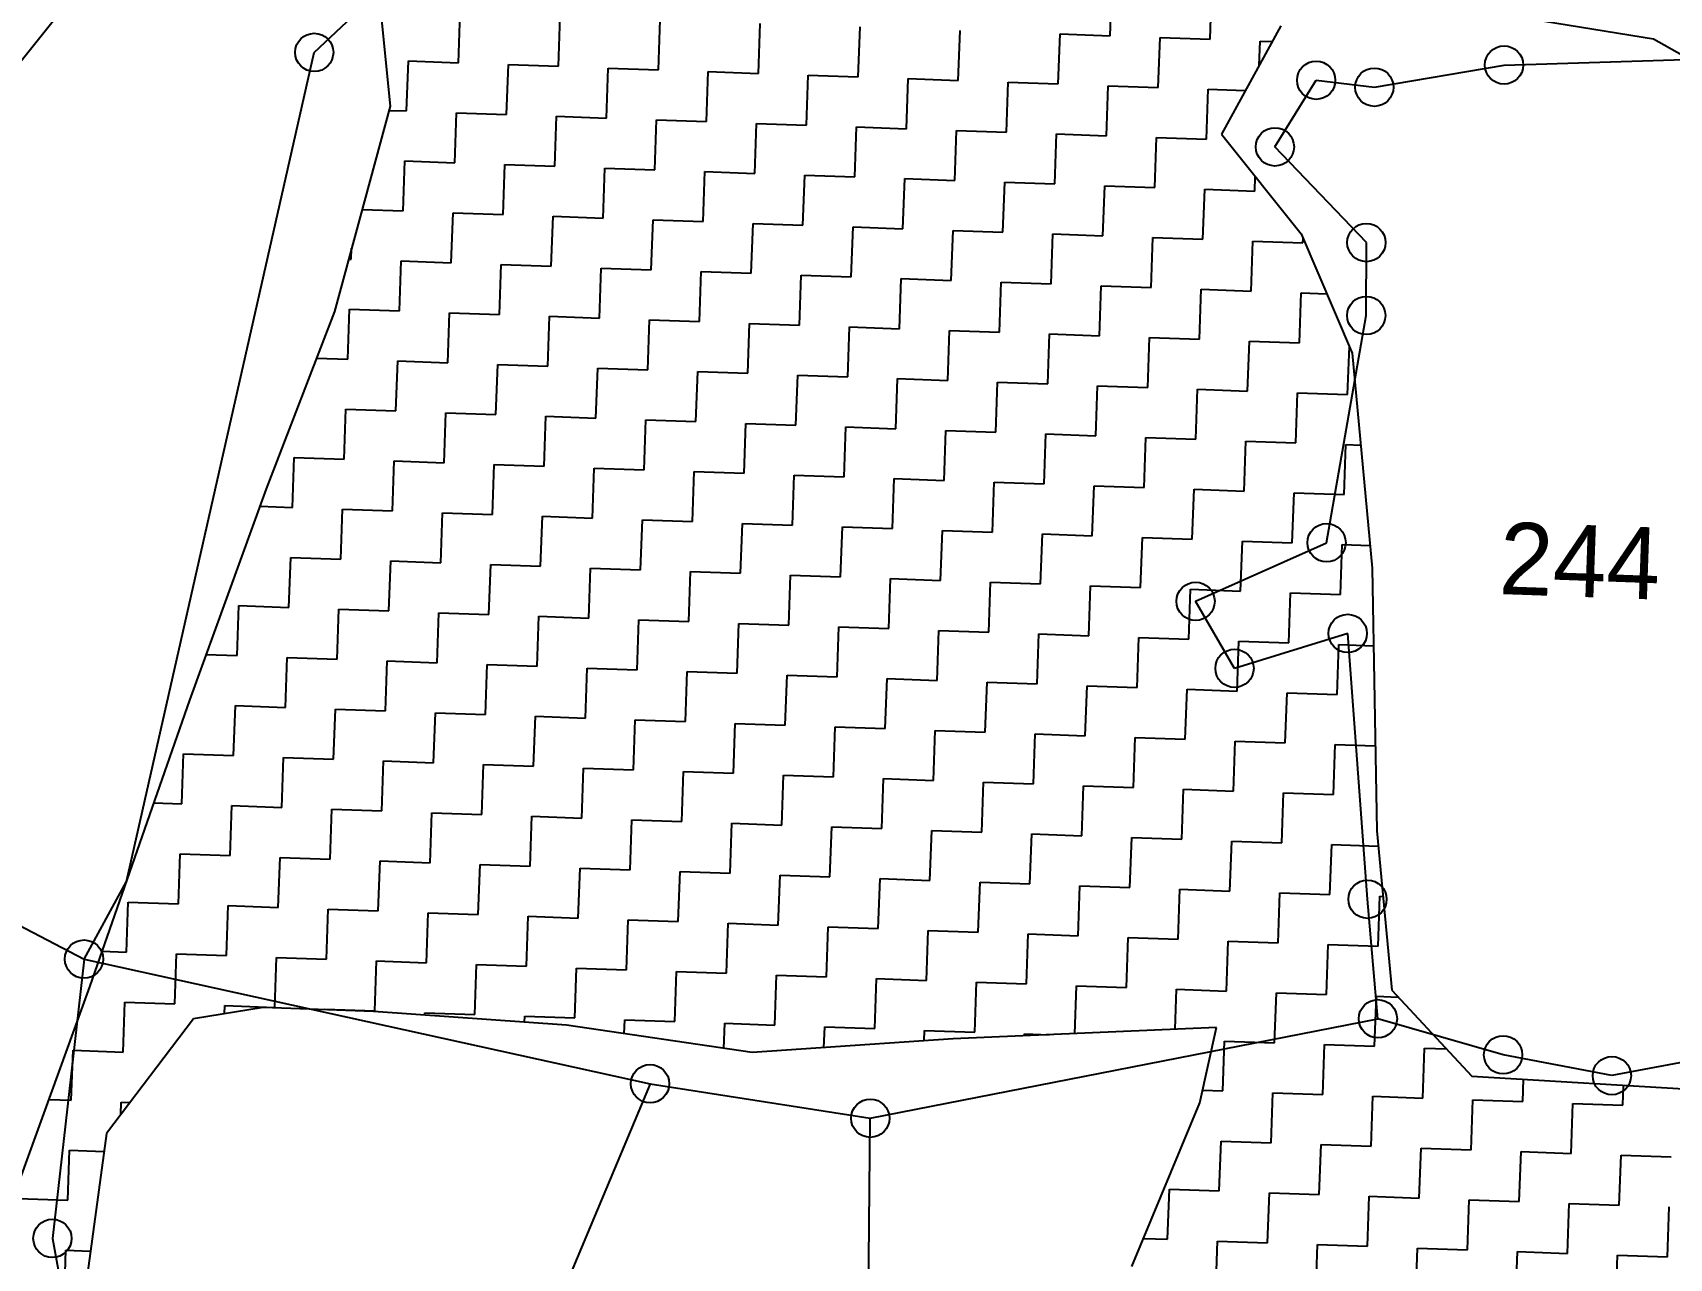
# Model space of a CAD drawing. Header units: metres. Extents: x 287345 to 291891, y 1993918 to 1999987.
# Drawn here: x 288222.7 to 288551.9, y 1998119.4 to 1998365.9 of the extents above; entities that cross this region are included whole.
import ezdxf
from ezdxf.enums import TextEntityAlignment as Align

# ---------------------------------------------------------------- set-up
doc = ezdxf.new("R2010")
doc.units = ezdxf.units.M
doc.header["$MEASUREMENT"] = 0
for name, color, linetype in [('POLY_HATCH', 12, 'Continuous'), ('POLY_PARCEL', 6, 'Continuous'), ('TEXT_PARCEL', 7, 'Continuous')]:
    doc.layers.add(name, color=color, linetype=linetype)
doc.styles.add('TEXT_MAP', font='')
doc.styles.get('TEXT_MAP').set_extended_font_data('Kruti Dev 050')

msp = doc.modelspace()

# ---------------------------------------------------------------- linework, layer by layer
for centre in [(288279.34, 1998361.91), (288518.64, 1998359.38), (288480.85, 1998356.32), (288492.55, 1998354.92), (288472.55, 1998342.92), (288490.95, 1998323.68), (288490.92, 1998309.01), (288482.94, 1998263.32), (288456.59, 1998251.53), (288487.19, 1998245.07), (288464.43, 1998238.05), (288491.17, 1998191.62), (288233.04, 1998179.58), (288493.26, 1998167.58), (288518.45, 1998160.33), (288540.32, 1998156.14), (288346.88, 1998154.52), (288391.17, 1998147.58), (288226.69, 1998123.41)]:
    msp.add_circle(centre, 3.85)
at = {"layer": 'POLY_HATCH'}
for p, q in [((288291.53, 1998381.79), (288294.62, 1998351.11)), ((288206.74, 1998343.11), (288235.84, 1998379.6)), ((288548.71, 1998364.61), (288504.47, 1998371.73)), ((288473.72, 1998367.26), (288461.83, 1998345.45)), ((288574.6, 1998349.8), (288548.71, 1998364.61)), ((288294.62, 1998351.11), (288283.42, 1998309.82)), ((288461.83, 1998345.45), (288477.8, 1998325.43)), ((288477.8, 1998325.43), (288488.08, 1998301.44)), ((288283.42, 1998309.82), (288269.65, 1998274.18)), ((288488.08, 1998301.44), (288492.11, 1998258.22)), ((288269.65, 1998274.18), (288254.24, 1998231.65)), ((288492.11, 1998258.22), (288493.02, 1998205.38)), ((288254.24, 1998231.65), (288234.12, 1998173.99)), ((288493.02, 1998205.38), (288496.06, 1998173.32)), ((288234.12, 1998173.99), (288218.71, 1998131.46)), ((288496.06, 1998173.32), (288512.13, 1998156.07)), ((288269.05, 1998169.82), (288255.06, 1998167.54)), ((288291.26, 1998169.04), (288269.05, 1998169.82)), ((288255.06, 1998167.54), (288237.56, 1998144.53)), ((288330.1, 1998166.27), (288291.26, 1998169.04)), ((288367.45, 1998160.78), (288330.1, 1998166.27)), ((288407.86, 1998163.52), (288367.45, 1998160.78)), ((288460.78, 1998165.82), (288407.86, 1998163.52)), ((288457.46, 1998150.65), (288460.78, 1998165.82)), ((288512.13, 1998156.07), (288569.02, 1998152.67)), ((288443.79, 1998117.78), (288457.46, 1998150.65)), ((288237.56, 1998144.53), (288231.92, 1998103.05))]:
    msp.add_line(p, q, dxfattribs=at)
at = {"layer": 'POLY_HATCH', "linetype": 'Continuous'}
for p, q in [((288439.39, 1998365.27), (288439.75, 1998375.32)), ((288459.5, 1998364.56), (288459.86, 1998374.61)), ((288308.33, 1998359.84), (288308.68, 1998369.89)), ((288328.44, 1998359.13), (288328.79, 1998369.18)), ((288348.55, 1998358.41), (288348.9, 1998368.47)), ((288368.66, 1998357.7), (288369.01, 1998367.76)), ((288388.76, 1998356.99), (288389.12, 1998367.05)), ((288408.87, 1998356.28), (288409.23, 1998366.33)), ((288428.98, 1998355.57), (288429.34, 1998365.62)), ((288429.34, 1998365.62), (288439.39, 1998365.27)), ((288449.09, 1998354.86), (288449.45, 1998364.91)), ((288449.45, 1998364.91), (288459.5, 1998364.56)), ((288469.38, 1998359.31), (288469.56, 1998364.2)), ((288469.56, 1998364.2), (288472, 1998364.11)), ((288297.92, 1998350.14), (288298.27, 1998360.19)), ((288298.27, 1998360.19), (288308.33, 1998359.84)), ((288318.03, 1998349.43), (288318.38, 1998359.48)), ((288318.38, 1998359.48), (288328.44, 1998359.13)), ((288338.14, 1998348.72), (288338.49, 1998358.77)), ((288338.49, 1998358.77), (288348.55, 1998358.41)), ((288358.25, 1998348), (288358.6, 1998358.06)), ((288358.6, 1998358.06), (288368.66, 1998357.7)), ((288378.35, 1998347.29), (288378.71, 1998357.35)), ((288378.71, 1998357.35), (288388.76, 1998356.99)), ((288398.46, 1998346.58), (288398.82, 1998356.64)), ((288398.82, 1998356.64), (288408.87, 1998356.28)), ((288418.57, 1998345.87), (288418.93, 1998355.92)), ((288418.93, 1998355.92), (288428.98, 1998355.57)), ((288438.68, 1998345.16), (288439.04, 1998355.21)), ((288439.04, 1998355.21), (288449.09, 1998354.86)), ((288458.79, 1998344.45), (288459.15, 1998354.5)), ((288459.15, 1998354.5), (288466.62, 1998354.24)), ((288294.39, 1998350.26), (288297.92, 1998350.14)), ((288307.62, 1998339.73), (288307.97, 1998349.78)), ((288307.97, 1998349.78), (288318.03, 1998349.43)), ((288327.73, 1998339.02), (288328.08, 1998349.07)), ((288328.08, 1998349.07), (288338.14, 1998348.72)), ((288347.83, 1998338.31), (288348.19, 1998348.36)), ((288348.19, 1998348.36), (288358.25, 1998348)), ((288367.94, 1998337.59), (288368.3, 1998347.65)), ((288368.3, 1998347.65), (288378.35, 1998347.29)), ((288388.05, 1998336.88), (288388.41, 1998346.94)), ((288388.41, 1998346.94), (288398.46, 1998346.58)), ((288408.16, 1998336.17), (288408.52, 1998346.23)), ((288408.52, 1998346.23), (288418.57, 1998345.87)), ((288428.27, 1998335.46), (288428.63, 1998345.51)), ((288428.63, 1998345.51), (288438.68, 1998345.16)), ((288448.38, 1998334.75), (288448.74, 1998344.8)), ((288448.74, 1998344.8), (288458.79, 1998344.45)), ((288297.21, 1998330.03), (288297.56, 1998340.08)), ((288297.56, 1998340.08), (288307.62, 1998339.73)), ((288317.32, 1998329.32), (288317.67, 1998339.37)), ((288317.67, 1998339.37), (288327.73, 1998339.02)), ((288337.42, 1998328.61), (288337.78, 1998338.66)), ((288337.78, 1998338.66), (288347.83, 1998338.31)), ((288357.53, 1998327.9), (288357.89, 1998337.95)), ((288357.89, 1998337.95), (288367.94, 1998337.59)), ((288377.64, 1998327.18), (288378, 1998337.24)), ((288378, 1998337.24), (288388.05, 1998336.88)), ((288397.75, 1998326.47), (288398.11, 1998336.53)), ((288398.11, 1998336.53), (288408.16, 1998336.17)), ((288417.86, 1998325.76), (288418.22, 1998335.82)), ((288418.22, 1998335.82), (288428.27, 1998335.46)), ((288437.97, 1998325.05), (288438.33, 1998335.1)), ((288438.33, 1998335.1), (288448.38, 1998334.75)), ((288458.08, 1998324.34), (288458.43, 1998334.39)), ((288458.43, 1998334.39), (288468.49, 1998334.04)), ((288468.49, 1998334.04), (288468.59, 1998336.97)), ((288288.98, 1998330.32), (288297.21, 1998330.03)), ((288306.91, 1998319.62), (288307.26, 1998329.67)), ((288307.26, 1998329.67), (288317.32, 1998329.32)), ((288327.01, 1998318.91), (288327.37, 1998328.96)), ((288327.37, 1998328.96), (288337.42, 1998328.61)), ((288347.12, 1998318.2), (288347.48, 1998328.25)), ((288347.48, 1998328.25), (288357.53, 1998327.9)), ((288367.23, 1998317.49), (288367.59, 1998327.54)), ((288367.59, 1998327.54), (288377.64, 1998327.18)), ((288387.34, 1998316.77), (288387.7, 1998326.83)), ((288387.7, 1998326.83), (288397.75, 1998326.47)), ((288407.45, 1998316.06), (288407.81, 1998326.12)), ((288407.81, 1998326.12), (288417.86, 1998325.76)), ((288427.56, 1998315.35), (288427.91, 1998325.4)), ((288427.91, 1998325.4), (288437.97, 1998325.05)), ((288447.67, 1998314.64), (288448.02, 1998324.69)), ((288448.02, 1998324.69), (288458.08, 1998324.34)), ((288478.19, 1998323.63), (288478.22, 1998324.46)), ((288286.8, 1998320.33), (288286.87, 1998322.55)), ((288467.78, 1998313.93), (288468.13, 1998323.98)), ((288468.13, 1998323.98), (288478.19, 1998323.63)), ((288286.28, 1998320.35), (288286.8, 1998320.33)), ((288296.49, 1998309.92), (288296.85, 1998319.98)), ((288296.85, 1998319.98), (288306.91, 1998319.62)), ((288316.6, 1998309.21), (288316.96, 1998319.26)), ((288316.96, 1998319.26), (288327.01, 1998318.91)), ((288336.71, 1998308.5), (288337.07, 1998318.55)), ((288337.07, 1998318.55), (288347.12, 1998318.2)), ((288356.82, 1998307.79), (288357.18, 1998317.84)), ((288357.18, 1998317.84), (288367.23, 1998317.49)), ((288376.93, 1998307.07), (288377.29, 1998317.13)), ((288377.29, 1998317.13), (288387.34, 1998316.77)), ((288397.04, 1998306.36), (288397.4, 1998316.42)), ((288397.4, 1998316.42), (288407.45, 1998316.06)), ((288417.15, 1998305.65), (288417.5, 1998315.71)), ((288417.5, 1998315.71), (288427.56, 1998315.35)), ((288437.26, 1998304.94), (288437.61, 1998314.99)), ((288437.61, 1998314.99), (288447.67, 1998314.64)), ((288457.37, 1998304.23), (288457.72, 1998314.28)), ((288457.72, 1998314.28), (288467.78, 1998313.93)), ((288477.48, 1998303.52), (288477.83, 1998313.57)), ((288477.83, 1998313.57), (288482.96, 1998313.39)), ((288286.08, 1998300.22), (288286.44, 1998310.28)), ((288286.44, 1998310.28), (288296.49, 1998309.92)), ((288306.19, 1998299.51), (288306.55, 1998309.57)), ((288306.55, 1998309.57), (288316.6, 1998309.21)), ((288326.3, 1998298.8), (288326.66, 1998308.85)), ((288326.66, 1998308.85), (288336.71, 1998308.5)), ((288346.41, 1998298.09), (288346.77, 1998308.14)), ((288346.77, 1998308.14), (288356.82, 1998307.79)), ((288366.52, 1998297.38), (288366.88, 1998307.43)), ((288366.88, 1998307.43), (288376.93, 1998307.07)), ((288386.63, 1998296.66), (288386.99, 1998306.72)), ((288386.99, 1998306.72), (288397.04, 1998306.36)), ((288406.74, 1998295.95), (288407.09, 1998306.01)), ((288407.09, 1998306.01), (288417.15, 1998305.65)), ((288426.85, 1998295.24), (288427.2, 1998305.3)), ((288427.2, 1998305.3), (288437.26, 1998304.94)), ((288446.96, 1998294.53), (288447.31, 1998304.58)), ((288447.31, 1998304.58), (288457.37, 1998304.23)), ((288467.07, 1998293.82), (288467.42, 1998303.87)), ((288467.42, 1998303.87), (288477.48, 1998303.52)), ((288487.17, 1998293.11), (288487.52, 1998302.75)), ((288279.8, 1998300.44), (288286.08, 1998300.22)), ((288295.78, 1998289.81), (288296.14, 1998299.87)), ((288296.14, 1998299.87), (288306.19, 1998299.51)), ((288315.89, 1998289.1), (288316.25, 1998299.16)), ((288316.25, 1998299.16), (288326.3, 1998298.8)), ((288336, 1998288.39), (288336.36, 1998298.44)), ((288336.36, 1998298.44), (288346.41, 1998298.09)), ((288356.11, 1998287.68), (288356.47, 1998297.73)), ((288356.47, 1998297.73), (288366.52, 1998297.38)), ((288376.22, 1998286.97), (288376.58, 1998297.02)), ((288376.58, 1998297.02), (288386.63, 1998296.66)), ((288396.33, 1998286.25), (288396.68, 1998296.31)), ((288396.68, 1998296.31), (288406.74, 1998295.95)), ((288416.44, 1998285.54), (288416.79, 1998295.6)), ((288416.79, 1998295.6), (288426.85, 1998295.24)), ((288436.55, 1998284.83), (288436.9, 1998294.89)), ((288436.9, 1998294.89), (288446.96, 1998294.53)), ((288456.66, 1998284.12), (288457.01, 1998294.17)), ((288457.01, 1998294.17), (288467.07, 1998293.82)), ((288476.76, 1998283.41), (288477.12, 1998293.46)), ((288477.12, 1998293.46), (288487.17, 1998293.11)), ((288285.37, 1998280.11), (288285.73, 1998290.17)), ((288285.73, 1998290.17), (288295.78, 1998289.81)), ((288305.48, 1998279.4), (288305.84, 1998289.46)), ((288305.84, 1998289.46), (288315.89, 1998289.1)), ((288325.59, 1998278.69), (288325.95, 1998288.74)), ((288325.95, 1998288.74), (288336, 1998288.39)), ((288345.7, 1998277.98), (288346.06, 1998288.03)), ((288346.06, 1998288.03), (288356.11, 1998287.68)), ((288365.81, 1998277.27), (288366.16, 1998287.32)), ((288366.16, 1998287.32), (288376.22, 1998286.97)), ((288385.92, 1998276.56), (288386.27, 1998286.61)), ((288386.27, 1998286.61), (288396.33, 1998286.25)), ((288406.03, 1998275.84), (288406.38, 1998285.9)), ((288406.38, 1998285.9), (288416.44, 1998285.54)), ((288426.14, 1998275.13), (288426.49, 1998285.19)), ((288426.49, 1998285.19), (288436.55, 1998284.83)), ((288446.24, 1998274.42), (288446.6, 1998284.48)), ((288446.6, 1998284.48), (288456.66, 1998284.12)), ((288466.35, 1998273.71), (288466.71, 1998283.76)), ((288466.71, 1998283.76), (288476.76, 1998283.41)), ((288486.46, 1998273), (288486.82, 1998283.05)), ((288486.82, 1998283.05), (288489.8, 1998282.95)), ((288274.96, 1998270.41), (288275.32, 1998280.47)), ((288275.32, 1998280.47), (288285.37, 1998280.11)), ((288295.07, 1998269.7), (288295.43, 1998279.76)), ((288295.43, 1998279.76), (288305.48, 1998279.4)), ((288315.18, 1998268.99), (288315.54, 1998279.05)), ((288315.54, 1998279.05), (288325.59, 1998278.69)), ((288335.29, 1998268.28), (288335.65, 1998278.33)), ((288335.65, 1998278.33), (288345.7, 1998277.98)), ((288355.4, 1998267.57), (288355.75, 1998277.62)), ((288355.75, 1998277.62), (288365.81, 1998277.27)), ((288375.51, 1998266.86), (288375.86, 1998276.91)), ((288375.86, 1998276.91), (288385.92, 1998276.56)), ((288395.62, 1998266.15), (288395.97, 1998276.2)), ((288395.97, 1998276.2), (288406.03, 1998275.84)), ((288415.73, 1998265.43), (288416.08, 1998275.49)), ((288416.08, 1998275.49), (288426.14, 1998275.13)), ((288435.83, 1998264.72), (288436.19, 1998274.78)), ((288436.19, 1998274.78), (288446.24, 1998274.42)), ((288455.94, 1998264.01), (288456.3, 1998274.07)), ((288456.3, 1998274.07), (288466.35, 1998273.71)), ((288476.05, 1998263.3), (288476.41, 1998273.35)), ((288476.41, 1998273.35), (288486.46, 1998273)), ((288268.37, 1998270.65), (288274.96, 1998270.41)), ((288284.66, 1998260), (288285.02, 1998270.06)), ((288285.02, 1998270.06), (288295.07, 1998269.7)), ((288304.77, 1998259.29), (288305.13, 1998269.35)), ((288305.13, 1998269.35), (288315.18, 1998268.99)), ((288324.88, 1998258.58), (288325.24, 1998268.64)), ((288325.24, 1998268.64), (288335.29, 1998268.28)), ((288344.99, 1998257.87), (288345.34, 1998267.92)), ((288345.34, 1998267.92), (288355.4, 1998267.57)), ((288365.1, 1998257.16), (288365.45, 1998267.21)), ((288365.45, 1998267.21), (288375.51, 1998266.86)), ((288385.21, 1998256.45), (288385.56, 1998266.5)), ((288385.56, 1998266.5), (288395.62, 1998266.15)), ((288405.32, 1998255.73), (288405.67, 1998265.79)), ((288405.67, 1998265.79), (288415.73, 1998265.43)), ((288425.42, 1998255.02), (288425.78, 1998265.08)), ((288425.78, 1998265.08), (288435.83, 1998264.72)), ((288445.53, 1998254.31), (288445.89, 1998264.37)), ((288445.89, 1998264.37), (288455.94, 1998264.01)), ((288465.64, 1998253.6), (288466, 1998263.65)), ((288466, 1998263.65), (288476.05, 1998263.3)), ((288485.75, 1998252.89), (288486.11, 1998262.94)), ((288486.11, 1998262.94), (288491.69, 1998262.75)), ((288274.25, 1998250.31), (288274.61, 1998260.36)), ((288274.61, 1998260.36), (288284.66, 1998260)), ((288294.36, 1998249.59), (288294.72, 1998259.65)), ((288294.72, 1998259.65), (288304.77, 1998259.29)), ((288314.47, 1998248.88), (288314.83, 1998258.94)), ((288314.83, 1998258.94), (288324.88, 1998258.58)), ((288334.58, 1998248.17), (288334.93, 1998258.23)), ((288334.93, 1998258.23), (288344.99, 1998257.87)), ((288354.69, 1998247.46), (288355.04, 1998257.51)), ((288355.04, 1998257.51), (288365.1, 1998257.16)), ((288374.8, 1998246.75), (288375.15, 1998256.8)), ((288375.15, 1998256.8), (288385.21, 1998256.45)), ((288394.91, 1998246.04), (288395.26, 1998256.09)), ((288395.26, 1998256.09), (288405.32, 1998255.73)), ((288415.01, 1998245.32), (288415.37, 1998255.38)), ((288415.37, 1998255.38), (288425.42, 1998255.02)), ((288435.12, 1998244.61), (288435.48, 1998254.67)), ((288435.48, 1998254.67), (288445.53, 1998254.31)), ((288455.23, 1998243.9), (288455.59, 1998253.96)), ((288455.59, 1998253.96), (288465.64, 1998253.6)), ((288475.34, 1998243.19), (288475.7, 1998253.24)), ((288475.7, 1998253.24), (288485.75, 1998252.89)), ((288263.84, 1998240.61), (288264.2, 1998250.66)), ((288264.2, 1998250.66), (288274.25, 1998250.31)), ((288283.95, 1998239.9), (288284.31, 1998249.95)), ((288284.31, 1998249.95), (288294.36, 1998249.59)), ((288304.06, 1998239.18), (288304.41, 1998249.24)), ((288304.41, 1998249.24), (288314.47, 1998248.88)), ((288324.17, 1998238.47), (288324.52, 1998248.53)), ((288324.52, 1998248.53), (288334.58, 1998248.17)), ((288344.28, 1998237.76), (288344.63, 1998247.82)), ((288344.63, 1998247.82), (288354.69, 1998247.46)), ((288364.39, 1998237.05), (288364.74, 1998247.1)), ((288364.74, 1998247.1), (288374.8, 1998246.75)), ((288384.49, 1998236.34), (288384.85, 1998246.39)), ((288384.85, 1998246.39), (288394.91, 1998246.04)), ((288404.6, 1998235.63), (288404.96, 1998245.68)), ((288404.96, 1998245.68), (288415.01, 1998245.32)), ((288424.71, 1998234.91), (288425.07, 1998244.97)), ((288425.07, 1998244.97), (288435.12, 1998244.61)), ((288444.82, 1998234.2), (288445.18, 1998244.26)), ((288445.18, 1998244.26), (288455.23, 1998243.9)), ((288464.93, 1998233.49), (288465.29, 1998243.55)), ((288465.29, 1998243.55), (288475.34, 1998243.19)), ((288485.04, 1998232.78), (288485.4, 1998242.83)), ((288485.4, 1998242.83), (288492.38, 1998242.59)), ((288257.57, 1998240.83), (288263.84, 1998240.61)), ((288273.54, 1998230.2), (288273.9, 1998240.25)), ((288273.9, 1998240.25), (288283.95, 1998239.9)), ((288293.65, 1998229.49), (288294, 1998239.54)), ((288294, 1998239.54), (288304.06, 1998239.18)), ((288313.76, 1998228.77), (288314.11, 1998238.83)), ((288314.11, 1998238.83), (288324.17, 1998238.47)), ((288333.87, 1998228.06), (288334.22, 1998238.12)), ((288334.22, 1998238.12), (288344.28, 1998237.76)), ((288353.98, 1998227.35), (288354.33, 1998237.4)), ((288354.33, 1998237.4), (288364.39, 1998237.05)), ((288374.08, 1998226.64), (288374.44, 1998236.69)), ((288374.44, 1998236.69), (288384.49, 1998236.34)), ((288394.19, 1998225.93), (288394.55, 1998235.98)), ((288394.55, 1998235.98), (288404.6, 1998235.63)), ((288414.3, 1998225.22), (288414.66, 1998235.27)), ((288414.66, 1998235.27), (288424.71, 1998234.91)), ((288434.41, 1998224.5), (288434.77, 1998234.56)), ((288434.77, 1998234.56), (288444.82, 1998234.2)), ((288454.52, 1998223.79), (288454.88, 1998233.85)), ((288454.88, 1998233.85), (288464.93, 1998233.49)), ((288474.63, 1998223.08), (288474.99, 1998233.14)), ((288474.99, 1998233.14), (288485.04, 1998232.78)), ((288263.13, 1998220.5), (288263.49, 1998230.55)), ((288263.49, 1998230.55), (288273.54, 1998230.2)), ((288283.24, 1998219.79), (288283.59, 1998229.84)), ((288283.59, 1998229.84), (288293.65, 1998229.49)), ((288303.35, 1998219.07), (288303.7, 1998229.13)), ((288303.7, 1998229.13), (288313.76, 1998228.77)), ((288323.46, 1998218.36), (288323.81, 1998228.42)), ((288323.81, 1998228.42), (288333.87, 1998228.06)), ((288343.57, 1998217.65), (288343.92, 1998227.71)), ((288343.92, 1998227.71), (288353.98, 1998227.35)), ((288363.67, 1998216.94), (288364.03, 1998226.99)), ((288364.03, 1998226.99), (288374.08, 1998226.64)), ((288383.78, 1998216.23), (288384.14, 1998226.28)), ((288384.14, 1998226.28), (288394.19, 1998225.93)), ((288403.89, 1998215.52), (288404.25, 1998225.57)), ((288404.25, 1998225.57), (288414.3, 1998225.22)), ((288424, 1998214.81), (288424.36, 1998224.86)), ((288424.36, 1998224.86), (288434.41, 1998224.5)), ((288444.11, 1998214.09), (288444.47, 1998224.15)), ((288444.47, 1998224.15), (288454.52, 1998223.79)), ((288464.22, 1998213.38), (288464.58, 1998223.44)), ((288464.58, 1998223.44), (288474.63, 1998223.08)), ((288484.33, 1998212.67), (288484.68, 1998222.73)), ((288484.68, 1998222.73), (288492.73, 1998222.44)), ((288252.72, 1998210.8), (288253.07, 1998220.85)), ((288253.07, 1998220.85), (288263.13, 1998220.5)), ((288272.83, 1998210.09), (288273.18, 1998220.14)), ((288273.18, 1998220.14), (288283.24, 1998219.79)), ((288292.94, 1998209.38), (288293.29, 1998219.43)), ((288293.29, 1998219.43), (288303.35, 1998219.07)), ((288313.05, 1998208.66), (288313.4, 1998218.72)), ((288313.4, 1998218.72), (288323.46, 1998218.36)), ((288333.16, 1998207.95), (288333.51, 1998218.01)), ((288333.51, 1998218.01), (288343.57, 1998217.65)), ((288353.26, 1998207.24), (288353.62, 1998217.3)), ((288353.62, 1998217.3), (288363.67, 1998216.94)), ((288373.37, 1998206.53), (288373.73, 1998216.58)), ((288373.73, 1998216.58), (288383.78, 1998216.23)), ((288393.48, 1998205.82), (288393.84, 1998215.87)), ((288393.84, 1998215.87), (288403.89, 1998215.52)), ((288413.59, 1998205.11), (288413.95, 1998215.16)), ((288413.95, 1998215.16), (288424, 1998214.81)), ((288433.7, 1998204.4), (288434.06, 1998214.45)), ((288434.06, 1998214.45), (288444.11, 1998214.09)), ((288453.81, 1998203.68), (288454.16, 1998213.74)), ((288454.16, 1998213.74), (288464.22, 1998213.38)), ((288473.92, 1998202.97), (288474.27, 1998213.03)), ((288474.27, 1998213.03), (288484.33, 1998212.67)), ((288247.04, 1998211), (288252.72, 1998210.8)), ((288262.42, 1998200.39), (288262.77, 1998210.44)), ((288262.77, 1998210.44), (288272.83, 1998210.09)), ((288282.53, 1998199.68), (288282.88, 1998209.73)), ((288282.88, 1998209.73), (288292.94, 1998209.38)), ((288302.64, 1998198.97), (288302.99, 1998209.02)), ((288302.99, 1998209.02), (288313.05, 1998208.66)), ((288322.74, 1998198.25), (288323.1, 1998208.31)), ((288323.1, 1998208.31), (288333.16, 1998207.95)), ((288342.85, 1998197.54), (288343.21, 1998207.6)), ((288343.21, 1998207.6), (288353.26, 1998207.24)), ((288362.96, 1998196.83), (288363.32, 1998206.89)), ((288363.32, 1998206.89), (288373.37, 1998206.53)), ((288383.07, 1998196.12), (288383.43, 1998206.17)), ((288383.43, 1998206.17), (288393.48, 1998205.82)), ((288403.18, 1998195.41), (288403.54, 1998205.46)), ((288403.54, 1998205.46), (288413.59, 1998205.11)), ((288423.29, 1998194.7), (288423.65, 1998204.75)), ((288423.65, 1998204.75), (288433.7, 1998204.4)), ((288443.4, 1998193.98), (288443.75, 1998204.04)), ((288443.75, 1998204.04), (288453.81, 1998203.68)), ((288463.51, 1998193.27), (288463.86, 1998203.33)), ((288463.86, 1998203.33), (288473.92, 1998202.97)), ((288483.62, 1998192.56), (288483.97, 1998202.62)), ((288483.97, 1998202.62), (288493.31, 1998202.29)), ((288252.01, 1998190.69), (288252.36, 1998200.74)), ((288252.36, 1998200.74), (288262.42, 1998200.39)), ((288272.12, 1998189.98), (288272.47, 1998200.03)), ((288272.47, 1998200.03), (288282.53, 1998199.68)), ((288292.23, 1998189.27), (288292.58, 1998199.32)), ((288292.58, 1998199.32), (288302.64, 1998198.97)), ((288312.33, 1998188.56), (288312.69, 1998198.61)), ((288312.69, 1998198.61), (288322.74, 1998198.25)), ((288332.44, 1998187.84), (288332.8, 1998197.9)), ((288332.8, 1998197.9), (288342.85, 1998197.54)), ((288352.55, 1998187.13), (288352.91, 1998197.19)), ((288352.91, 1998197.19), (288362.96, 1998196.83)), ((288372.66, 1998186.42), (288373.02, 1998196.48)), ((288373.02, 1998196.48), (288383.07, 1998196.12)), ((288392.77, 1998185.71), (288393.13, 1998195.76)), ((288393.13, 1998195.76), (288403.18, 1998195.41)), ((288412.88, 1998185), (288413.24, 1998195.05)), ((288413.24, 1998195.05), (288423.29, 1998194.7)), ((288432.99, 1998184.29), (288433.34, 1998194.34)), ((288433.34, 1998194.34), (288443.4, 1998193.98)), ((288453.1, 1998183.57), (288453.45, 1998193.63)), ((288453.45, 1998193.63), (288463.51, 1998193.27)), ((288473.21, 1998182.86), (288473.56, 1998192.92)), ((288473.56, 1998192.92), (288483.62, 1998192.56)), ((288241.6, 1998180.99), (288241.95, 1998191.05)), ((288241.95, 1998191.05), (288252.01, 1998190.69)), ((288261.71, 1998180.28), (288262.06, 1998190.33)), ((288262.06, 1998190.33), (288272.12, 1998189.98)), ((288281.82, 1998179.57), (288282.17, 1998189.62)), ((288282.17, 1998189.62), (288292.23, 1998189.27)), ((288493.32, 1998182.15), (288493.67, 1998192.21)), ((288493.67, 1998192.21), (288494.27, 1998192.18)), ((288301.92, 1998178.86), (288302.28, 1998188.91)), ((288302.28, 1998188.91), (288312.33, 1998188.56)), ((288322.03, 1998178.15), (288322.39, 1998188.2)), ((288322.39, 1998188.2), (288332.44, 1998187.84)), ((288342.14, 1998177.43), (288342.5, 1998187.49)), ((288342.5, 1998187.49), (288352.55, 1998187.13)), ((288362.25, 1998176.72), (288362.61, 1998186.78)), ((288362.61, 1998186.78), (288372.66, 1998186.42)), ((288382.36, 1998176.01), (288382.72, 1998186.07)), ((288382.72, 1998186.07), (288392.77, 1998185.71)), ((288402.47, 1998175.3), (288402.82, 1998185.35)), ((288402.82, 1998185.35), (288412.88, 1998185)), ((288422.58, 1998174.59), (288422.93, 1998184.64)), ((288422.93, 1998184.64), (288432.99, 1998184.29)), ((288442.69, 1998173.88), (288443.04, 1998183.93)), ((288443.04, 1998183.93), (288453.1, 1998183.57)), ((288462.8, 1998173.16), (288463.15, 1998183.22)), ((288463.15, 1998183.22), (288473.21, 1998182.86)), ((288236.63, 1998181.17), (288241.6, 1998180.99)), ((288251.3, 1998170.58), (288251.65, 1998180.64)), ((288251.65, 1998180.64), (288261.71, 1998180.28)), ((288271.4, 1998169.87), (288271.76, 1998179.92)), ((288271.76, 1998179.92), (288281.82, 1998179.57)), ((288482.91, 1998172.45), (288483.26, 1998182.51)), ((288483.26, 1998182.51), (288493.32, 1998182.15)), ((288291.51, 1998169.16), (288291.87, 1998179.21)), ((288291.87, 1998179.21), (288301.92, 1998178.86)), ((288311.62, 1998168.45), (288311.98, 1998178.5)), ((288311.98, 1998178.5), (288322.03, 1998178.15)), ((288331.73, 1998167.74), (288332.09, 1998177.79)), ((288332.09, 1998177.79), (288342.14, 1998177.43)), ((288351.84, 1998167.02), (288352.2, 1998177.08)), ((288352.2, 1998177.08), (288362.25, 1998176.72)), ((288371.95, 1998166.31), (288372.31, 1998176.37)), ((288372.31, 1998176.37), (288382.36, 1998176.01)), ((288392.06, 1998165.6), (288392.41, 1998175.65)), ((288392.41, 1998175.65), (288402.47, 1998175.3)), ((288412.17, 1998164.89), (288412.52, 1998174.94)), ((288412.52, 1998174.94), (288422.58, 1998174.59)), ((288432.29, 1998164.58), (288432.63, 1998174.23)), ((288432.63, 1998174.23), (288442.69, 1998173.88)), ((288452.46, 1998165.46), (288452.74, 1998173.52)), ((288452.74, 1998173.52), (288462.8, 1998173.16)), ((288472.49, 1998162.75), (288472.85, 1998172.81)), ((288472.85, 1998172.81), (288482.91, 1998172.45)), ((288240.89, 1998160.88), (288241.24, 1998170.94)), ((288241.24, 1998170.94), (288251.3, 1998170.58)), ((288261.29, 1998168.56), (288261.35, 1998170.23)), ((288261.35, 1998170.23), (288271.4, 1998169.87)), ((288281.45, 1998169.38), (288281.46, 1998169.51)), ((288281.46, 1998169.51), (288291.51, 1998169.16)), ((288492.6, 1998162.04), (288492.96, 1998172.1)), ((288492.96, 1998172.1), (288497.34, 1998171.94)), ((288301.55, 1998168.3), (288301.57, 1998168.8)), ((288301.57, 1998168.8), (288311.62, 1998168.45)), ((288321.63, 1998166.88), (288321.68, 1998168.09)), ((288321.68, 1998168.09), (288331.73, 1998167.74)), ((288341.69, 1998164.57), (288341.79, 1998167.38)), ((288341.79, 1998167.38), (288351.84, 1998167.02)), ((288361.72, 1998161.62), (288361.9, 1998166.67)), ((288361.9, 1998166.67), (288371.95, 1998166.31)), ((288381.86, 1998161.76), (288382, 1998165.96)), ((288382, 1998165.96), (288392.06, 1998165.6)), ((288402.04, 1998163.13), (288402.11, 1998165.24)), ((288402.11, 1998165.24), (288412.17, 1998164.89)), ((288422.21, 1998164.14), (288422.22, 1998164.53)), ((288422.22, 1998164.53), (288427.15, 1998164.36)), ((288462.08, 1998153.06), (288462.44, 1998163.11)), ((288462.44, 1998163.11), (288472.49, 1998162.75)), ((288230.48, 1998151.18), (288230.83, 1998161.24)), ((288230.83, 1998161.24), (288240.89, 1998160.88)), ((288482.19, 1998152.34), (288482.55, 1998162.4)), ((288482.55, 1998162.4), (288492.6, 1998162.04)), ((288502.3, 1998151.63), (288502.66, 1998161.69)), ((288502.66, 1998161.69), (288507.04, 1998161.53)), ((288458.02, 1998153.2), (288462.08, 1998153.06)), ((288522.41, 1998150.92), (288522.57, 1998155.45)), ((288542.52, 1998150.21), (288542.66, 1998154.25)), ((288225.92, 1998151.35), (288230.48, 1998151.18)), ((288240.44, 1998148.32), (288240.53, 1998150.83)), ((288240.53, 1998150.83), (288242.3, 1998150.77)), ((288471.78, 1998142.65), (288472.14, 1998152.7)), ((288472.14, 1998152.7), (288482.19, 1998152.34)), ((288491.89, 1998141.93), (288492.25, 1998151.99)), ((288492.25, 1998151.99), (288502.3, 1998151.63)), ((288512, 1998141.22), (288512.36, 1998151.28)), ((288512.36, 1998151.28), (288522.41, 1998150.92)), ((288532.11, 1998140.51), (288532.47, 1998150.56)), ((288532.47, 1998150.56), (288542.52, 1998150.21)), ((288229.76, 1998131.07), (288230.12, 1998141.13)), ((288230.12, 1998141.13), (288237.07, 1998140.88)), ((288461.37, 1998132.95), (288461.73, 1998143)), ((288461.73, 1998143), (288471.78, 1998142.65)), ((288481.48, 1998132.23), (288481.84, 1998142.29)), ((288481.84, 1998142.29), (288491.89, 1998141.93)), ((288501.59, 1998131.52), (288501.95, 1998141.58)), ((288501.95, 1998141.58), (288512, 1998141.22)), ((288521.7, 1998130.81), (288522.06, 1998140.87)), ((288522.06, 1998140.87), (288532.11, 1998140.51)), ((288541.81, 1998130.1), (288542.16, 1998140.15)), ((288542.16, 1998140.15), (288552.22, 1998139.8)), ((288450.96, 1998123.25), (288451.32, 1998133.3)), ((288451.32, 1998133.3), (288461.37, 1998132.95)), ((288219.71, 1998131.43), (288229.76, 1998131.07)), ((288471.07, 1998122.54), (288471.43, 1998132.59)), ((288471.43, 1998132.59), (288481.48, 1998132.23)), ((288491.18, 1998121.82), (288491.54, 1998131.88)), ((288491.54, 1998131.88), (288501.59, 1998131.52)), ((288511.29, 1998121.11), (288511.65, 1998131.17)), ((288511.65, 1998131.17), (288521.7, 1998130.81)), ((288531.4, 1998120.4), (288531.75, 1998130.46)), ((288531.75, 1998130.46), (288541.81, 1998130.1)), ((288551.51, 1998119.69), (288551.86, 1998129.74)), ((288446.13, 1998123.42), (288450.96, 1998123.25)), ((288229.05, 1998110.97), (288229.41, 1998121.02)), ((288229.41, 1998121.02), (288234.34, 1998120.85)), ((288460.66, 1998112.84), (288461.02, 1998122.89)), ((288461.02, 1998122.89), (288471.07, 1998122.54)), ((288480.77, 1998112.13), (288481.13, 1998122.18)), ((288481.13, 1998122.18), (288491.18, 1998121.82)), ((288500.88, 1998111.41), (288501.24, 1998121.47)), ((288501.24, 1998121.47), (288511.29, 1998121.11)), ((288520.99, 1998110.7), (288521.34, 1998120.76)), ((288521.34, 1998120.76), (288531.4, 1998120.4)), ((288541.1, 1998109.99), (288541.45, 1998120.05)), ((288541.45, 1998120.05), (288551.51, 1998119.69))]:
    msp.add_line(p, q, dxfattribs=at)
at = {"layer": 'POLY_PARCEL'}
for p, q in [((288279.34, 1998361.91), (288430.77, 1998504.69)), ((288241.56, 1998195.21), (288279.34, 1998361.91)), ((288518.64, 1998359.38), (288564.75, 1998360.82)), ((288492.55, 1998354.92), (288518.64, 1998359.38)), ((287897.85, 1998354.16), (288233.04, 1998179.58)), ((288472.55, 1998342.92), (288480.85, 1998356.32)), ((288480.85, 1998356.32), (288492.55, 1998354.92)), ((288490.95, 1998323.68), (288472.55, 1998342.92)), ((288490.92, 1998309.01), (288490.95, 1998323.68)), ((288482.94, 1998263.32), (288490.92, 1998309.01)), ((288456.59, 1998251.53), (288482.94, 1998263.32)), ((288464.43, 1998238.05), (288456.59, 1998251.53)), ((288487.19, 1998245.07), (288464.43, 1998238.05)), ((288491.17, 1998191.62), (288487.19, 1998245.07)), ((288233.04, 1998179.58), (288241.56, 1998195.21)), ((288493.26, 1998167.58), (288491.17, 1998191.62)), ((288233.04, 1998179.58), (288226.69, 1998123.41)), ((288233.04, 1998179.58), (288346.88, 1998154.52)), ((288391.17, 1998147.58), (288493.26, 1998167.58)), ((288518.45, 1998160.33), (288493.26, 1998167.58)), ((288540.32, 1998156.14), (288518.45, 1998160.33)), ((288570.86, 1998161.9), (288540.32, 1998156.14)), ((288346.88, 1998154.52), (288322.28, 1998095.9)), ((288346.88, 1998154.52), (288391.17, 1998147.58)), ((288390.23, 1998060.88), (288391.17, 1998147.58)), ((288226.69, 1998123.41), (288238.85, 1998057.88))]:
    msp.add_line(p, q, dxfattribs=at)

# ---------------------------------------------------------------- texts
at = {"layer": 'TEXT_PARCEL', "style": 'TEXT_MAP'}
msp.add_text('244', height=14.488, rotation=357.9734, dxfattribs=at).set_placement((288533.91, 1998259.78), align=Align.MIDDLE)

doc.saveas('drawing.dxf')
